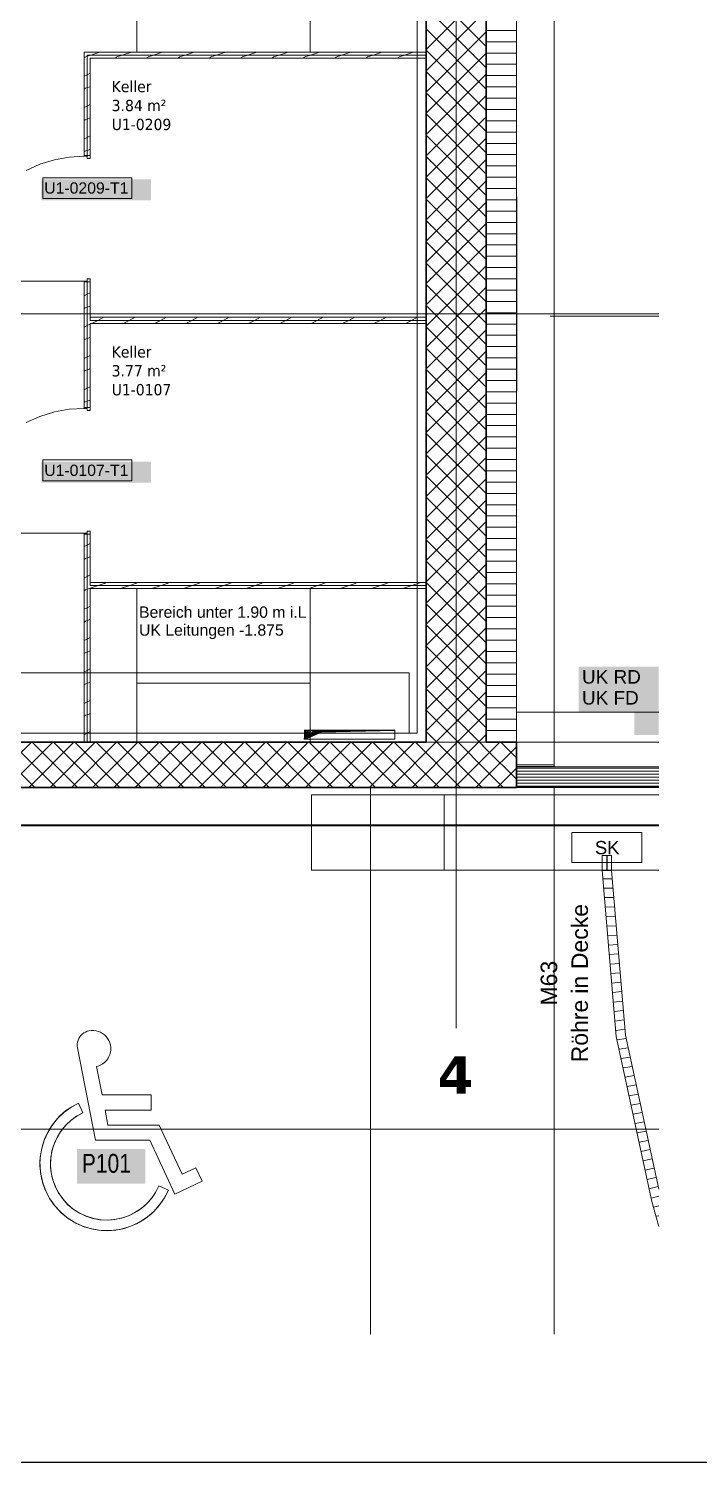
# Model space of a CAD drawing. Extents: x -882 to 613, y -179 to 707.
# Drawn here: x 308.1 to 397.2, y -174.5 to 16 of the extents above; entities that cross this region are included whole.
import ezdxf
from ezdxf.lldxf.tags import DXFTag

# ---------------------------------------------------------------- set-up
doc = ezdxf.new("R2010")
doc.units = 0
doc.linetypes.add('_Hiddenline_', pattern=[3, 2, -1])
doc.layers.get('0').update_dxf_attribs({"lineweight": 13})
for name, color, linetype, lineweight, true_color in [('A-____-MATC-OTLN', 7, 'Strichpunkt - Mittel', 40, 0x0080ff), ('A-DETL-____-OTLN', 5, 'Continuous', 9, 0x0000ff), ('EL01_WAN_Röhre Decke', 1, 'Continuous', 13, 0xff0000), ('EL01_WAN_Röhre Decke Typ', 1, 'Continuous', 13, 0xff0000), ('EL01_WAN_Schlaufkasten', 1, 'Continuous', 13, 0xff0000), ('EL01_WAN_Trassen', 40, 'Continuous', 13, 0xffbf00), ('S-GRID-____-IDEN', 7, 'Continuous', 9, 0x5555aa)]:
    doc.layers.add(name, color=color, linetype=linetype, lineweight=lineweight, true_color=true_color)
for name, color, linetype, lineweight in [('A-AREA-____-IDEN', 7, 'Continuous', 5), ('A-DETL-____-HDLN', 7, '_Verdeckte Linien_', 9), ('A-DETL-____-THIN', 7, 'Continuous', 9), ('A-DOOR-____-IDEN', 7, 'Continuous', 5), ('A-DOOR-FRAM-MCUT', 7, 'Continuous', 9), ('A-DOOR-OPNG-OTLN', 7, 'Continuous', 9), ('A-FLOR-____-OTLN', 7, 'Continuous', 9), ('A-FLOR-____-OVHD', 7, 'Strichpunkt - Fein', 9), ('A-WALL-____-MCUT', 7, 'Continuous', 35), ('A-WALL-____-PATT', 7, 'Continuous', 35), ('A-WALL-FNSH-MCUT', 7, 'Continuous', 35), ('C-PRKG-____-IDEN', 7, 'Continuous', 5), ('C-PRKG-____-OTLN', 7, 'Continuous', 9), ('E-LITE-EQPM-OTLN', 7, 'Continuous', 9), ('M-EQPM-____-OTLN', 7, 'Continuous', 9), ('S-COLS-____-OTLN', 7, 'Continuous', 9), ('S-GRID-____-OTLN', 7, 'Continuous', 5), ('Text', 7, 'Continuous', 5)]:
    doc.layers.add(name, color=color, linetype=linetype, lineweight=lineweight)
doc.styles.get("Standard").update_dxf_attribs({"font": 'arial.ttf'})
tags = doc.linetypes.add('_Rasterlinie_', pattern=[0.375, 0.2, -0.05, 0.075, -0.05]).pattern_tags.tags
tags[10:11] = [DXFTag(74, 4), DXFTag(75, 0), DXFTag(340, '0'), DXFTag(46, 1.0), DXFTag(50, 0.0), DXFTag(44, 0.0), DXFTag(45, 0.0)]
tags[8:9] = [DXFTag(74, 4), DXFTag(75, 0), DXFTag(340, '0'), DXFTag(46, 1.0), DXFTag(50, 0.0), DXFTag(44, 0.0), DXFTag(45, 0.0)]
tags[6:7] = [DXFTag(74, 4), DXFTag(75, 0), DXFTag(340, '0'), DXFTag(46, 1.0), DXFTag(50, 0.0), DXFTag(44, 0.0), DXFTag(45, 0.0)]
tags[4:5] = [DXFTag(74, 4), DXFTag(75, 0), DXFTag(340, '0'), DXFTag(46, 1.0), DXFTag(50, 0.0), DXFTag(44, 0.0), DXFTag(45, 0.0)]
tags = doc.linetypes.add('_Verdeckte Linien_', pattern=[0.15, 0.1, -0.05]).pattern_tags.tags
tags[6:7] = [DXFTag(74, 4), DXFTag(75, 0), DXFTag(340, '0'), DXFTag(46, 1.0), DXFTag(50, 0.0), DXFTag(44, 0.0), DXFTag(45, 0.0)]
tags[4:5] = [DXFTag(74, 4), DXFTag(75, 0), DXFTag(340, '0'), DXFTag(46, 1.0), DXFTag(50, 0.0), DXFTag(44, 0.0), DXFTag(45, 0.0)]
tags = doc.linetypes.add('Gestrichelt', pattern=[0.1, 0.05, -0.05]).pattern_tags.tags
tags[6:7] = [DXFTag(74, 4), DXFTag(75, 0), DXFTag(340, '0'), DXFTag(46, 1.0), DXFTag(50, 0.0), DXFTag(44, 0.0), DXFTag(45, 0.0)]
tags[4:5] = [DXFTag(74, 4), DXFTag(75, 0), DXFTag(340, '0'), DXFTag(46, 1.0), DXFTag(50, 0.0), DXFTag(44, 0.0), DXFTag(45, 0.0)]
tags = doc.linetypes.add('Strichpunkt - Fein', pattern=[0.2, 0.1, -0.05, 0, -0.05]).pattern_tags.tags
tags[10:11] = [DXFTag(74, 4), DXFTag(75, 0), DXFTag(340, '0'), DXFTag(46, 1.0), DXFTag(50, 0.0), DXFTag(44, 0.0), DXFTag(45, 0.0)]
tags[8:9] = [DXFTag(74, 4), DXFTag(75, 0), DXFTag(340, '0'), DXFTag(46, 1.0), DXFTag(50, 0.0), DXFTag(44, 0.0), DXFTag(45, 0.0)]
tags[6:7] = [DXFTag(74, 4), DXFTag(75, 0), DXFTag(340, '0'), DXFTag(46, 1.0), DXFTag(50, 0.0), DXFTag(44, 0.0), DXFTag(45, 0.0)]
tags[4:5] = [DXFTag(74, 4), DXFTag(75, 0), DXFTag(340, '0'), DXFTag(46, 1.0), DXFTag(50, 0.0), DXFTag(44, 0.0), DXFTag(45, 0.0)]
tags = doc.linetypes.add('Strichpunkt - Mittel', pattern=[0.35, 0.15, -0.1, 0, -0.1]).pattern_tags.tags
tags[10:11] = [DXFTag(74, 4), DXFTag(75, 0), DXFTag(340, '0'), DXFTag(46, 1.0), DXFTag(50, 0.0), DXFTag(44, 0.0), DXFTag(45, 0.0)]
tags[8:9] = [DXFTag(74, 4), DXFTag(75, 0), DXFTag(340, '0'), DXFTag(46, 1.0), DXFTag(50, 0.0), DXFTag(44, 0.0), DXFTag(45, 0.0)]
tags[6:7] = [DXFTag(74, 4), DXFTag(75, 0), DXFTag(340, '0'), DXFTag(46, 1.0), DXFTag(50, 0.0), DXFTag(44, 0.0), DXFTag(45, 0.0)]
tags[4:5] = [DXFTag(74, 4), DXFTag(75, 0), DXFTag(340, '0'), DXFTag(46, 1.0), DXFTag(50, 0.0), DXFTag(44, 0.0), DXFTag(45, 0.0)]
tags = doc.linetypes.add('STRICHPUNKT2', pattern=[12.7, 6.35, -3.175, 0, -3.175]).pattern_tags.tags
tags[10:11] = [DXFTag(74, 4), DXFTag(75, 0), DXFTag(340, '0'), DXFTag(46, 0.0), DXFTag(50, 0.0), DXFTag(44, 0.0), DXFTag(45, 0.0)]
tags[8:9] = [DXFTag(74, 4), DXFTag(75, 0), DXFTag(340, '0'), DXFTag(46, 0.0), DXFTag(50, 0.0), DXFTag(44, 0.0), DXFTag(45, 0.0)]
tags[6:7] = [DXFTag(74, 4), DXFTag(75, 0), DXFTag(340, '0'), DXFTag(46, 0.0), DXFTag(50, 0.0), DXFTag(44, 0.0), DXFTag(45, 0.0)]
tags[4:5] = [DXFTag(74, 4), DXFTag(75, 0), DXFTag(340, '0'), DXFTag(46, 0.0), DXFTag(50, 0.0), DXFTag(44, 0.0), DXFTag(45, 0.0)]

# ---------------------------------------------------------------- blocks, each defined once
blk = doc.blocks.new('Referenz-A0UJ2IESXE', base_point=(-902.38, -164.15))
at = {"layer": 'A-____-MATC-OTLN', "color": 0, "linetype": 'Strichpunkt - Mittel', "ltscale": 0.4}
blk.add_line((-854.49, -89.81), (391.8, -89.81), dxfattribs=at)
at = {"layer": 'A-DETL-____-HDLN', "color": 0, "linetype": '_Verdeckte Linien_', "ltscale": 0.13}
blk.add_line((377.39, -22.21), (391.8, -22.21), dxfattribs=at)
at = {"layer": 'A-DETL-____-OTLN', "color": 0, "linetype": 'Gestrichelt', "ltscale": 0.13}
for p, q in [((322.49, 65.18), (322.49, 12.86)), ((345.49, 12.86), (345.49, 65.18)), ((322.49, -58.41), (322.49, -78.81)), ((345.49, -78.81), (345.49, -58.41)), ((345.49, -70.95), (322.49, -70.95))]:
    blk.add_line(p, q, dxfattribs=at)
at = {"layer": 'A-DETL-____-THIN', "color": 0, "linetype": 'Continuous', "ltscale": 0.13}
blk.add_line((377.89, -84.81), (377.89, -157.46), dxfattribs=at)
at = {"layer": 'A-DOOR-____-IDEN', "color": 0, "linetype": 'Continuous', "ltscale": 0.13}
for p, q in [((309.97, -3.82), (321.81, -3.82)), ((309.97, -6.6), (309.97, -3.82)), ((321.81, -3.82), (321.81, -6.6)), ((321.81, -6.6), (309.97, -6.6)), ((309.97, -41.32), (321.81, -41.32)), ((309.97, -44.1), (309.97, -41.32)), ((321.81, -41.32), (321.81, -44.1)), ((321.81, -44.1), (309.97, -44.1))]:
    blk.add_line(p, q, dxfattribs=at)
at = {"layer": 'A-DOOR-____-IDEN', "color": 7, "linetype": 'Continuous', "ltscale": 0.13, "true_color": 0xffffff}
for points in [[(309.79, -6.82), (324.33, -6.82), (309.79, -4.06)], [(324.33, -6.82), (309.79, -4.06), (324.33, -4.06)], [(309.79, -44.32), (324.33, -44.32), (309.79, -41.56)], [(324.33, -44.32), (309.79, -41.56), (324.33, -41.56)]]:
    blk.add_solid(points, dxfattribs=at)
at = {"layer": 'A-DOOR-FRAM-MCUT', "color": 0, "linetype": 'Continuous', "ltscale": 0.13}
for p, q in [((315.49, -0.86), (316.29, -0.86)), ((315.49, -0.96), (315.49, -0.86)), ((315.89, -0.96), (315.49, -0.96)), ((315.89, -1.26), (315.89, -0.96)), ((316.29, -1.26), (315.89, -1.26)), ((316.29, -0.86), (316.29, -1.26)), ((315.49, -17.56), (315.89, -17.56)), ((315.49, -17.66), (315.49, -17.56)), ((316.29, -17.66), (315.49, -17.66)), ((315.89, -17.26), (316.29, -17.26)), ((315.89, -17.56), (315.89, -17.26)), ((316.29, -17.26), (316.29, -17.66)), ((315.49, -34.36), (316.29, -34.36)), ((315.49, -34.46), (315.49, -34.36)), ((315.89, -34.46), (315.49, -34.46)), ((315.89, -34.76), (315.89, -34.46)), ((316.29, -34.76), (315.89, -34.76)), ((316.29, -34.36), (316.29, -34.76)), ((315.49, -51.06), (315.89, -51.06)), ((315.49, -51.16), (315.49, -51.06)), ((316.29, -51.16), (315.49, -51.16)), ((315.89, -50.76), (316.29, -50.76)), ((315.89, -51.06), (315.89, -50.76)), ((316.29, -50.76), (316.29, -51.16))]:
    blk.add_line(p, q, dxfattribs=at)
at = {"layer": 'A-DOOR-OPNG-OTLN', "color": 0, "linetype": 'Continuous', "ltscale": 0.13}
for p, q in [((311.52, -1.44), (309.6, -2.04)), ((313.49, -1.08), (311.52, -1.44)), ((315.49, -0.96), (313.49, -1.08)), ((309.6, -2.04), (307.77, -2.86)), ((315.49, -17.56), (298.89, -17.56)), ((309.6, -35.54), (307.77, -36.36)), ((311.52, -34.94), (309.6, -35.54)), ((313.49, -34.58), (311.52, -34.94)), ((315.49, -34.46), (313.49, -34.58)), ((315.49, -51.06), (298.89, -51.06))]:
    blk.add_line(p, q, dxfattribs=at)
at = {"layer": 'A-FLOR-____-OTLN', "color": 0, "linetype": 'Continuous', "ltscale": 0.13}
for p, q in [((377.89, -82.09), (377.89, -81.8)), ((377.89, -82.09), (391.8, -82.09)), ((372.89, -84.81), (391.8, -84.81)), ((391.8, -84.79), (377.89, -84.79)), ((377.89, -84.81), (377.89, -84.79)), ((391.8, -84.81), (377.89, -84.81))]:
    blk.add_line(p, q, dxfattribs=at)
at = {"layer": 'A-FLOR-____-OVHD', "color": 0, "linetype": 'Strichpunkt - Fein', "ltscale": 0.13}
for p, q in [((359.69, 199.69), (359.69, -77.61)), ((391.8, -74.81), (372.89, -74.81)), ((359.69, -77.61), (211.79, -77.61)), ((391.8, -78.81), (220.29, -78.81))]:
    blk.add_line(p, q, dxfattribs=at)
at = {"layer": 'A-WALL-____-MCUT', "color": 0, "linetype": 'Continuous', "ltscale": 0.35}
for p, q in [((368.89, -78.81), (368.89, 199.95)), ((360.89, 65.58), (360.89, -78.81)), ((360.89, -78.81), (146.29, -78.81)), ((372.89, -78.81), (368.89, -78.81)), ((372.89, -84.81), (372.89, -78.81)), ((105.49, -84.81), (372.89, -84.81))]:
    blk.add_line(p, q, dxfattribs=at)
at = {"layer": 'A-WALL-____-MCUT', "color": 0, "linetype": 'Continuous', "lineweight": 9, "ltscale": 0.13}
for p, q in [((372.89, -78.81), (372.89, 119.15)), ((360.89, 12.46), (315.89, 12.46)), ((315.89, -0.86), (315.89, 12.46)), ((315.89, -34.36), (315.89, -17.66)), ((316.29, -22.37), (316.29, -22.77)), ((360.89, -22.77), (316.29, -22.77)), ((315.89, -78.81), (315.89, -51.16)), ((316.29, -57.61), (316.29, -58.01)), ((360.89, -58.01), (316.29, -58.01))]:
    blk.add_line(p, q, dxfattribs=at)
at = {"layer": 'A-WALL-____-PATT', "color": 0, "linetype": 'Continuous', "lineweight": 9, "ltscale": 0.13}
for p, q in [((368.89, 13.61), (360.89, 21.61)), ((360.89, 13.22), (368.89, 21.22)), ((368.89, 10.78), (360.89, 18.78)), ((360.89, 10.39), (368.89, 18.39)), ((368.89, 7.95), (360.89, 15.95)), ((360.89, 7.56), (368.89, 15.56)), ((368.89, 15.74), (372.89, 15.74)), ((368.89, 14.24), (372.89, 14.24)), ((315.62, 12.21), (315.49, 12.11)), ((315.89, 12.3), (315.65, 12.22)), ((316.37, 12.46), (315.89, 12.3)), ((317.57, 12.86), (316.37, 12.46)), ((319.78, 12.21), (319.59, 12.06)), ((320.54, 12.46), (319.81, 12.22)), ((321.74, 12.86), (320.54, 12.46)), ((323.95, 12.21), (323.76, 12.06)), ((324.7, 12.46), (323.98, 12.22)), ((325.9, 12.86), (324.7, 12.46)), ((328.12, 12.21), (327.92, 12.06)), ((328.87, 12.46), (328.14, 12.22)), ((330.07, 12.86), (328.87, 12.46)), ((332.28, 12.21), (332.09, 12.06)), ((333.03, 12.46), (332.31, 12.22)), ((334.23, 12.86), (333.03, 12.46)), ((336.45, 12.21), (336.25, 12.06)), ((337.2, 12.46), (336.47, 12.22)), ((338.4, 12.86), (337.2, 12.46)), ((340.61, 12.21), (340.42, 12.06)), ((341.36, 12.46), (340.64, 12.22)), ((342.56, 12.86), (341.36, 12.46)), ((344.78, 12.21), (344.58, 12.06)), ((345.52, 12.46), (344.8, 12.22)), ((346.72, 12.86), (345.52, 12.46)), ((348.94, 12.21), (348.75, 12.06)), ((349.69, 12.46), (348.97, 12.22)), ((350.89, 12.86), (349.69, 12.46)), ((353.11, 12.21), (352.91, 12.06)), ((353.85, 12.46), (353.13, 12.22)), ((355.05, 12.86), (353.85, 12.46)), ((357.27, 12.21), (357.08, 12.06)), ((358.02, 12.46), (357.3, 12.22)), ((359.22, 12.86), (358.02, 12.46)), ((368.89, 5.12), (360.89, 13.12)), ((360.89, 4.74), (368.89, 12.74)), ((368.89, 12.74), (372.89, 12.74)), ((315.89, 9.85), (315.49, 9.65)), ((316.29, 10.05), (315.89, 9.85)), ((368.89, 2.3), (360.89, 10.3)), ((360.89, 1.91), (368.89, 9.91)), ((368.89, 11.24), (372.89, 11.24)), ((368.89, 9.74), (372.89, 9.74)), ((315.62, 8.05), (315.49, 7.95)), ((315.89, 8.14), (315.65, 8.06)), ((316.29, 8.27), (315.89, 8.14)), ((368.89, 8.24), (372.89, 8.24)), ((316.29, 5.89), (315.89, 5.69)), ((368.89, -0.53), (360.89, 7.47)), ((360.89, -0.92), (368.89, 7.08)), ((368.89, 6.74), (372.89, 6.74)), ((315.89, 5.69), (315.49, 5.49)), ((315.62, 3.88), (315.49, 3.78)), ((315.89, 3.97), (315.65, 3.89)), ((316.29, 4.11), (315.89, 3.97)), ((368.89, -3.36), (360.89, 4.64)), ((360.89, -3.75), (368.89, 4.25)), ((368.89, 5.24), (372.89, 5.24)), ((368.89, 3.74), (372.89, 3.74)), ((368.89, 2.24), (372.89, 2.24)), ((315.89, 1.52), (315.49, 1.32)), ((316.29, 1.72), (315.89, 1.52)), ((368.89, -6.19), (360.89, 1.81)), ((360.89, -6.58), (368.89, 1.42)), ((368.89, 0.74), (372.89, 0.74)), ((315.62, -0.28), (315.49, -0.38)), ((315.89, -0.19), (315.65, -0.27)), ((316.29, -0.06), (315.89, -0.19)), ((368.89, -9.02), (360.89, -1.02)), ((360.89, -9.41), (368.89, -1.41)), ((368.89, -0.76), (372.89, -0.76)), ((368.89, -2.26), (372.89, -2.26)), ((368.89, -3.76), (372.89, -3.76)), ((368.89, -11.85), (360.89, -3.85)), ((360.89, -12.24), (368.89, -4.24)), ((368.89, -5.26), (372.89, -5.26)), ((368.89, -14.67), (360.89, -6.67)), ((360.89, -15.06), (368.89, -7.06)), ((368.89, -6.76), (372.89, -6.76)), ((368.89, -17.5), (360.89, -9.5)), ((368.89, -8.26), (372.89, -8.26)), ((360.89, -17.89), (368.89, -9.89)), ((368.89, -9.76), (372.89, -9.76)), ((368.89, -11.26), (372.89, -11.26)), ((368.89, -20.33), (360.89, -12.33)), ((360.89, -20.72), (368.89, -12.72)), ((368.89, -12.76), (372.89, -12.76)), ((368.89, -23.16), (360.89, -15.16)), ((368.89, -14.26), (372.89, -14.26)), ((360.89, -23.55), (368.89, -15.55)), ((368.89, -15.76), (372.89, -15.76)), ((368.89, -25.99), (360.89, -17.99)), ((360.89, -26.38), (368.89, -18.38)), ((368.89, -17.26), (372.89, -17.26)), ((368.89, -18.76), (372.89, -18.76)), ((315.89, -19.3), (315.49, -19.5)), ((316.29, -19.1), (315.89, -19.3)), ((316.29, -20.88), (315.89, -21.01)), ((368.89, -28.82), (360.89, -20.82)), ((368.89, -20.26), (372.89, -20.26)), ((315.62, -21.11), (315.49, -21.21)), ((315.89, -21.01), (315.65, -21.09)), ((317.29, -22.77), (316.49, -23.17)), ((318.09, -22.37), (317.29, -22.77)), ((321.45, -22.77), (320.65, -23.17)), ((322.25, -22.37), (321.45, -22.77)), ((325.62, -22.77), (324.82, -23.17)), ((326.42, -22.37), (325.62, -22.77)), ((329.78, -22.77), (328.98, -23.17)), ((330.58, -22.37), (329.78, -22.77)), ((333.95, -22.77), (333.15, -23.17)), ((334.75, -22.37), (333.95, -22.77)), ((338.11, -22.77), (337.31, -23.17)), ((338.91, -22.37), (338.11, -22.77)), ((342.28, -22.77), (341.48, -23.17)), ((343.08, -22.37), (342.28, -22.77)), ((346.44, -22.77), (345.64, -23.17)), ((347.24, -22.37), (346.44, -22.77)), ((350.61, -22.77), (349.81, -23.17)), ((351.41, -22.37), (350.61, -22.77)), ((354.77, -22.77), (353.97, -23.17)), ((355.57, -22.37), (354.77, -22.77)), ((358.94, -22.77), (358.14, -23.17)), ((359.74, -22.37), (358.94, -22.77)), ((360.89, -29.21), (368.89, -21.21)), ((368.89, -21.76), (372.89, -21.76)), ((315.89, -23.47), (315.49, -23.67)), ((316.29, -23.27), (315.89, -23.47)), ((368.89, -31.64), (360.89, -23.64)), ((360.89, -32.03), (368.89, -24.03)), ((368.89, -23.26), (372.89, -23.26)), ((315.62, -25.27), (315.49, -25.37)), ((315.89, -25.18), (315.65, -25.26)), ((316.29, -25.05), (315.89, -25.18)), ((368.89, -34.47), (360.89, -26.47)), ((368.89, -24.76), (372.89, -24.76)), ((368.89, -26.26), (372.89, -26.26)), ((315.89, -27.63), (315.49, -27.83)), ((316.29, -27.43), (315.89, -27.63)), ((360.89, -34.86), (368.89, -26.86)), ((368.89, -27.76), (372.89, -27.76)), ((315.62, -29.44), (315.49, -29.54)), ((315.89, -29.34), (315.65, -29.42)), ((316.29, -29.21), (315.89, -29.34)), ((368.89, -37.3), (360.89, -29.3)), ((360.89, -37.69), (368.89, -29.69)), ((368.89, -29.26), (372.89, -29.26)), ((315.89, -31.8), (315.49, -32)), ((316.29, -31.6), (315.89, -31.8)), ((368.89, -40.13), (360.89, -32.13)), ((368.89, -30.76), (372.89, -30.76)), ((368.89, -32.26), (372.89, -32.26)), ((315.62, -33.6), (315.49, -33.7)), ((315.89, -33.51), (315.65, -33.59)), ((316.29, -33.38), (315.89, -33.51)), ((360.89, -40.52), (368.89, -32.52)), ((368.89, -33.76), (372.89, -33.76)), ((368.89, -42.96), (360.89, -34.96)), ((360.89, -43.35), (368.89, -35.35)), ((368.89, -35.26), (372.89, -35.26)), ((368.89, -45.79), (360.89, -37.79)), ((368.89, -36.76), (372.89, -36.76)), ((360.89, -46.18), (368.89, -38.18)), ((368.89, -38.26), (372.89, -38.26)), ((368.89, -39.76), (372.89, -39.76)), ((368.89, -48.62), (360.89, -40.62)), ((360.89, -49), (368.89, -41)), ((368.89, -41.26), (372.89, -41.26)), ((368.89, -51.44), (360.89, -43.44)), ((368.89, -42.76), (372.89, -42.76)), ((360.89, -51.83), (368.89, -43.83)), ((368.89, -44.26), (372.89, -44.26)), ((368.89, -54.27), (360.89, -46.27)), ((360.89, -54.66), (368.89, -46.66)), ((368.89, -45.76), (372.89, -45.76)), ((368.89, -47.26), (372.89, -47.26)), ((368.89, -57.1), (360.89, -49.1)), ((360.89, -57.49), (368.89, -49.49)), ((368.89, -48.76), (372.89, -48.76)), ((368.89, -50.26), (372.89, -50.26)), ((315.89, -52.62), (315.49, -52.82)), ((316.29, -52.42), (315.89, -52.62)), ((368.89, -59.93), (360.89, -51.93)), ((360.89, -60.32), (368.89, -52.32)), ((368.89, -51.76), (372.89, -51.76)), ((368.89, -53.26), (372.89, -53.26)), ((315.63, -54.42), (315.49, -54.53)), ((315.89, -54.33), (315.65, -54.41)), ((316.29, -54.2), (315.89, -54.33)), ((368.89, -62.76), (360.89, -54.76)), ((360.89, -63.15), (368.89, -55.15)), ((368.89, -54.76), (372.89, -54.76)), ((315.89, -56.79), (315.49, -56.99)), ((316.29, -56.59), (315.89, -56.79)), ((368.89, -56.26), (372.89, -56.26)), ((315.63, -58.59), (315.49, -58.69)), ((315.89, -58.5), (315.65, -58.58)), ((316.29, -58.36), (315.89, -58.5)), ((317.35, -58.01), (316.29, -58.36)), ((318.15, -57.74), (317.35, -58.01)), ((318.41, -57.61), (318.17, -57.73)), ((321.52, -58.01), (320.32, -58.41)), ((322.31, -57.74), (321.52, -58.01)), ((322.58, -57.61), (322.33, -57.73)), ((325.68, -58.01), (324.48, -58.41)), ((326.48, -57.74), (325.68, -58.01)), ((326.74, -57.61), (326.5, -57.73)), ((329.85, -58.01), (328.65, -58.41)), ((330.64, -57.74), (329.85, -58.01)), ((330.91, -57.61), (330.66, -57.73)), ((334.01, -58.01), (332.81, -58.41)), ((334.81, -57.74), (334.01, -58.01)), ((335.07, -57.61), (334.83, -57.73)), ((338.18, -58.01), (336.98, -58.41)), ((338.97, -57.74), (338.18, -58.01)), ((339.24, -57.61), (338.99, -57.73)), ((342.34, -58.01), (341.14, -58.41)), ((343.14, -57.74), (342.34, -58.01)), ((343.4, -57.61), (343.16, -57.73)), ((346.51, -58.01), (345.31, -58.41)), ((347.3, -57.74), (346.51, -58.01)), ((347.57, -57.61), (347.32, -57.73)), ((350.67, -58.01), (349.47, -58.41)), ((351.47, -57.74), (350.67, -58.01)), ((351.73, -57.61), (351.49, -57.73)), ((354.84, -58.01), (353.64, -58.41)), ((355.63, -57.74), (354.84, -58.01)), ((355.9, -57.61), (355.65, -57.73)), ((359, -58.01), (357.8, -58.41)), ((359.8, -57.74), (359, -58.01)), ((360.06, -57.61), (359.82, -57.73)), ((368.89, -65.59), (360.89, -57.59)), ((360.89, -65.98), (368.89, -57.98)), ((368.89, -57.76), (372.89, -57.76)), ((316.29, -60.75), (315.89, -60.95)), ((368.89, -68.41), (360.89, -60.41)), ((360.89, -68.8), (368.89, -60.8)), ((368.89, -59.26), (372.89, -59.26)), ((368.89, -60.76), (372.89, -60.76)), ((315.89, -60.95), (315.49, -61.15)), ((315.63, -62.75), (315.49, -62.86)), ((315.89, -62.66), (315.65, -62.74)), ((316.29, -62.53), (315.89, -62.66)), ((368.89, -62.26), (372.89, -62.26)), ((368.89, -71.24), (360.89, -63.24)), ((360.89, -71.63), (368.89, -63.63)), ((368.89, -63.76), (372.89, -63.76)), ((315.89, -65.12), (315.49, -65.32)), ((316.29, -64.92), (315.89, -65.12)), ((368.89, -74.07), (360.89, -66.07)), ((360.89, -74.46), (368.89, -66.46)), ((368.89, -65.26), (372.89, -65.26)), ((315.63, -66.92), (315.49, -67.02)), ((315.89, -66.83), (315.65, -66.91)), ((316.29, -66.69), (315.89, -66.83)), ((368.89, -66.76), (372.89, -66.76)), ((368.89, -68.26), (372.89, -68.26)), ((315.89, -69.28), (315.49, -69.48)), ((316.29, -69.08), (315.89, -69.28)), ((368.89, -76.9), (360.89, -68.9)), ((360.89, -77.29), (368.89, -69.29)), ((368.89, -69.76), (372.89, -69.76)), ((315.63, -71.08), (315.49, -71.19)), ((315.89, -70.99), (315.65, -71.07)), ((316.29, -70.86), (315.89, -70.99)), ((367.97, -78.81), (360.89, -71.73)), ((362.2, -78.81), (368.89, -72.12)), ((368.89, -71.26), (372.89, -71.26)), ((315.89, -73.45), (315.49, -73.65)), ((316.29, -73.25), (315.89, -73.45)), ((368.89, -72.76), (372.89, -72.76)), ((368.89, -74.26), (372.89, -74.26)), ((315.63, -75.25), (315.49, -75.35)), ((315.89, -75.16), (315.65, -75.23)), ((316.29, -75.02), (315.89, -75.16)), ((365.14, -78.81), (360.89, -74.56)), ((365.03, -78.81), (368.89, -74.95)), ((368.89, -75.76), (372.89, -75.76)), ((315.89, -77.61), (315.49, -77.81)), ((316.29, -77.41), (315.89, -77.61)), ((362.31, -78.81), (360.89, -77.39)), ((367.85, -78.81), (368.89, -77.77)), ((368.89, -77.26), (372.89, -77.26)), ((302.46, -84.81), (308.46, -78.81)), ((308.91, -84.81), (302.91, -78.81)), ((305.29, -84.81), (311.29, -78.81)), ((311.74, -84.81), (305.74, -78.81)), ((308.11, -84.81), (314.11, -78.81)), ((314.57, -84.81), (308.57, -78.81)), ((310.94, -84.81), (316.94, -78.81)), ((317.4, -84.81), (311.4, -78.81)), ((313.77, -84.81), (319.77, -78.81)), ((320.23, -84.81), (314.23, -78.81)), ((316.6, -84.81), (322.6, -78.81)), ((323.06, -84.81), (317.06, -78.81)), ((319.43, -84.81), (325.43, -78.81)), ((325.88, -84.81), (319.88, -78.81)), ((322.26, -84.81), (328.26, -78.81)), ((328.71, -84.81), (322.71, -78.81)), ((325.08, -84.81), (331.08, -78.81)), ((331.54, -84.81), (325.54, -78.81)), ((327.91, -84.81), (333.91, -78.81)), ((334.37, -84.81), (328.37, -78.81)), ((330.74, -84.81), (336.74, -78.81)), ((337.2, -84.81), (331.2, -78.81)), ((333.57, -84.81), (339.57, -78.81)), ((340.03, -84.81), (334.03, -78.81)), ((336.4, -84.81), (342.4, -78.81)), ((342.85, -84.81), (336.85, -78.81)), ((339.23, -84.81), (345.23, -78.81)), ((345.68, -84.81), (339.68, -78.81)), ((342.06, -84.81), (348.06, -78.81)), ((348.51, -84.81), (342.51, -78.81)), ((344.88, -84.81), (350.88, -78.81)), ((351.34, -84.81), (345.34, -78.81)), ((347.71, -84.81), (353.71, -78.81)), ((354.17, -84.81), (348.17, -78.81)), ((350.54, -84.81), (356.54, -78.81)), ((357, -84.81), (351, -78.81)), ((353.37, -84.81), (359.37, -78.81)), ((359.83, -84.81), (353.83, -78.81)), ((356.2, -84.81), (362.2, -78.81)), ((362.65, -84.81), (356.65, -78.81)), ((359.03, -84.81), (365.03, -78.81)), ((365.48, -84.81), (359.48, -78.81)), ((361.85, -84.81), (367.85, -78.81)), ((368.31, -84.81), (362.31, -78.81)), ((368.89, -82.56), (365.14, -78.81)), ((368.89, -79.73), (367.97, -78.81)), ((368.89, -78.76), (372.89, -78.76)), ((368.89, -80.6), (370.68, -78.81)), ((368.89, -83.43), (372.89, -79.43)), ((372.89, -83.73), (368.89, -79.73)), ((372.89, -80.9), (370.8, -78.81)), ((364.68, -84.81), (368.89, -80.6)), ((367.51, -84.81), (368.89, -83.43)), ((371.14, -84.81), (368.89, -82.56)), ((370.34, -84.81), (372.89, -82.26))]:
    blk.add_line(p, q, dxfattribs=at)
at = {"layer": 'A-WALL-FNSH-MCUT', "color": 0, "linetype": 'Continuous', "lineweight": 9, "ltscale": 0.13}
for p, q in [((360.89, 12.86), (315.49, 12.86)), ((315.49, 12.86), (315.49, -0.86)), ((316.29, 12.06), (360.89, 12.06)), ((316.29, -0.86), (316.29, 12.06)), ((315.49, -0.86), (316.29, -0.86)), ((315.49, -17.66), (315.49, -34.36)), ((316.29, -17.66), (315.49, -17.66)), ((316.29, -22.37), (316.29, -17.66)), ((360.89, -22.37), (316.29, -22.37)), ((316.29, -23.17), (360.89, -23.17)), ((316.29, -34.36), (316.29, -23.17)), ((315.49, -34.36), (316.29, -34.36)), ((315.49, -51.16), (315.49, -78.81)), ((316.29, -51.16), (315.49, -51.16)), ((316.29, -57.61), (316.29, -51.16)), ((360.89, -57.61), (316.29, -57.61)), ((316.29, -78.81), (316.29, -58.41)), ((316.29, -58.41), (360.89, -58.41))]:
    blk.add_line(p, q, dxfattribs=at)
at = {"layer": 'C-PRKG-____-IDEN', "color": 7, "linetype": 'Continuous', "ltscale": 0.13, "true_color": 0xffffff}
for points in [[(314.53, -137.47), (323.6, -137.47), (314.53, -132.87)], [(323.6, -137.47), (314.53, -132.87), (323.6, -132.87)]]:
    blk.add_solid(points, dxfattribs=at)
at = {"layer": 'C-PRKG-____-OTLN', "color": 0, "linetype": 'Continuous', "ltscale": 0.13}
for p, q in [((353.49, -84.82), (283.49, -84.82)), ((353.49, -84.82), (283.49, -84.82)), ((283.49, -84.82), (353.49, -84.82)), ((353.49, -157.46), (353.49, -84.82)), ((353.49, -84.82), (353.49, -157.46)), ((353.49, -84.82), (353.49, -84.82)), ((314.88, -117.96), (314.76, -118.18)), ((314.88, -117.96), (314.76, -118.18)), ((315.04, -117.76), (314.88, -117.96)), ((315.04, -117.76), (314.88, -117.96)), ((315.22, -117.59), (315.04, -117.76)), ((315.22, -117.59), (315.04, -117.76)), ((315.42, -117.43), (315.22, -117.59)), ((315.42, -117.43), (315.22, -117.59)), ((315.64, -117.31), (315.42, -117.43)), ((315.64, -117.31), (315.42, -117.43)), ((315.87, -117.21), (315.64, -117.31)), ((315.87, -117.21), (315.64, -117.31)), ((316.11, -117.15), (315.87, -117.21)), ((316.11, -117.15), (315.87, -117.21)), ((316.42, -117.11), (316.11, -117.15)), ((316.42, -117.11), (316.11, -117.15)), ((316.74, -117.11), (316.42, -117.11)), ((316.74, -117.11), (316.42, -117.11)), ((317.05, -117.15), (316.74, -117.11)), ((317.05, -117.15), (316.74, -117.11)), ((317.36, -117.23), (317.05, -117.15)), ((317.36, -117.23), (317.05, -117.15)), ((317.65, -117.35), (317.36, -117.23)), ((317.65, -117.35), (317.36, -117.23)), ((317.92, -117.51), (317.65, -117.35)), ((317.92, -117.51), (317.65, -117.35)), ((318.17, -117.7), (317.92, -117.51)), ((318.17, -117.7), (317.92, -117.51)), ((318.39, -117.92), (318.17, -117.7)), ((318.39, -117.92), (318.17, -117.7)), ((318.59, -118.17), (318.39, -117.92)), ((318.59, -118.17), (318.39, -117.92)), ((314.55, -119.04), (314.55, -119.04)), ((314.59, -118.65), (314.56, -118.9)), ((314.59, -118.66), (314.56, -118.9)), ((314.56, -118.9), (314.56, -119.16)), ((314.56, -118.9), (314.56, -119.16)), ((314.56, -119.16), (314.59, -119.41)), ((314.56, -119.16), (314.59, -119.41)), ((314.66, -118.41), (314.59, -118.66)), ((314.66, -118.41), (314.59, -118.65)), ((314.59, -119.41), (316.98, -131.67)), ((316.98, -131.67), (314.59, -119.41)), ((314.76, -118.18), (314.66, -118.41)), ((314.76, -118.18), (314.66, -118.41)), ((318.75, -118.44), (318.59, -118.17)), ((318.75, -118.44), (318.59, -118.17)), ((318.87, -118.73), (318.75, -118.44)), ((318.87, -118.73), (318.75, -118.44)), ((318.96, -119.04), (318.87, -118.73)), ((318.96, -119.03), (318.87, -118.73)), ((318.89, -120.28), (318.97, -119.97)), ((318.89, -120.28), (318.97, -119.97)), ((319, -119.35), (318.96, -119.03)), ((319, -119.35), (318.96, -119.04)), ((318.97, -119.97), (319, -119.66)), ((318.97, -119.97), (319, -119.66)), ((319, -119.66), (319, -119.35)), ((319, -119.66), (319, -119.35)), ((319.01, -119.54), (319.01, -119.54)), ((317.11, -121.91), (317.42, -121.82)), ((317.11, -121.91), (317.42, -121.82)), ((317.42, -121.82), (317.7, -121.69)), ((317.42, -121.82), (317.7, -121.69)), ((317.7, -121.69), (317.97, -121.53)), ((317.7, -121.69), (317.97, -121.53)), ((317.97, -121.53), (318.22, -121.33)), ((317.97, -121.53), (318.22, -121.33)), ((318.22, -121.33), (318.44, -121.1)), ((318.22, -121.33), (318.44, -121.1)), ((318.44, -121.1), (318.62, -120.85)), ((318.44, -121.1), (318.62, -120.85)), ((318.62, -120.85), (318.77, -120.57)), ((318.62, -120.85), (318.77, -120.57)), ((318.77, -120.57), (318.89, -120.28)), ((318.77, -120.57), (318.89, -120.28)), ((317.85, -125.67), (317.11, -121.91)), ((317.11, -121.91), (317.85, -125.67)), ((317.11, -121.91), (317.11, -121.91)), ((324.37, -125.67), (317.85, -125.67)), ((317.85, -125.67), (324.37, -125.67)), ((317.85, -125.67), (317.85, -125.67)), ((324.37, -127.67), (324.37, -125.67)), ((324.37, -125.67), (324.37, -127.67)), ((324.37, -125.67), (324.37, -125.67)), ((313.71, -127.32), (312.78, -127.99)), ((313.83, -127.24), (313.01, -127.8)), ((314.71, -126.76), (313.71, -127.32)), ((314.71, -126.76), (313.83, -127.24)), ((315.3, -128.03), (314.71, -126.76)), ((314.71, -126.76), (315.3, -128.03)), ((314.71, -126.76), (314.71, -126.76)), ((311.95, -128.78), (311.23, -129.67)), ((311.75, -129.01), (311.29, -129.59)), ((312.26, -128.46), (311.75, -129.01)), ((312.78, -127.99), (311.95, -128.78)), ((313.01, -127.8), (312.26, -128.46)), ((313.68, -129.07), (312.98, -129.73)), ((313.75, -129.01), (313.08, -129.63)), ((314.46, -128.5), (313.68, -129.07)), ((314.5, -128.47), (313.75, -129.01)), ((315.3, -128.03), (314.46, -128.5)), ((315.3, -128.03), (314.5, -128.47)), ((315.3, -128.03), (315.3, -128.03)), ((318.62, -129.67), (318.24, -127.67)), ((318.24, -127.67), (324.37, -127.67)), ((324.37, -127.67), (318.24, -127.67)), ((318.24, -127.67), (318.62, -129.67)), ((318.24, -127.67), (318.24, -127.67)), ((324.37, -127.67), (324.37, -127.67)), ((310.63, -130.65), (310.16, -131.7)), ((310.52, -130.87), (310.21, -131.56)), ((310.88, -130.22), (310.52, -130.87)), ((311.23, -129.67), (310.63, -130.65)), ((311.29, -129.59), (310.88, -130.22)), ((311.87, -131.31), (311.47, -132.19)), ((311.87, -131.3), (311.57, -131.93)), ((312.37, -130.48), (311.87, -131.31)), ((312.22, -130.71), (311.87, -131.3)), ((312.62, -130.15), (312.22, -130.71)), ((312.98, -129.73), (312.37, -130.48)), ((313.08, -129.63), (312.62, -130.15)), ((325.45, -129.67), (318.62, -129.67)), ((318.62, -129.67), (325.45, -129.67)), ((318.62, -129.67), (318.62, -129.67)), ((328.48, -136.17), (325.45, -129.67)), ((325.45, -129.67), (328.48, -136.17)), ((325.45, -129.67), (325.45, -129.67)), ((309.83, -132.79), (309.64, -133.92)), ((309.79, -132.99), (309.66, -133.72)), ((309.97, -132.26), (309.79, -132.99)), ((310.16, -131.7), (309.83, -132.79)), ((310.21, -131.56), (309.97, -132.26)), ((311.19, -133.11), (311.03, -134.06)), ((311.16, -133.24), (311.05, -133.92)), ((311.34, -132.58), (311.16, -133.24)), ((311.47, -132.19), (311.19, -133.11)), ((311.57, -131.93), (311.34, -132.58)), ((316.98, -131.67), (324.18, -131.67)), ((324.18, -131.67), (316.98, -131.67)), ((316.98, -131.67), (316.98, -131.67)), ((324.18, -131.67), (327.51, -138.83)), ((327.51, -138.83), (324.18, -131.67)), ((324.18, -131.67), (324.18, -131.67)), ((309.66, -133.72), (309.6, -134.47)), ((309.64, -133.92), (309.6, -135.07)), ((309.6, -134.47), (309.61, -135.22)), ((309.6, -134.81), (309.6, -134.81)), ((309.6, -135.07), (309.71, -136.21)), ((311.05, -133.92), (311, -134.61)), ((311.03, -134.06), (311, -135.03)), ((311, -134.61), (311.01, -135.3)), ((311, -135.03), (311.09, -135.99)), ((309.61, -135.22), (309.67, -135.96)), ((309.67, -135.96), (309.8, -136.7)), ((309.71, -136.21), (309.96, -137.33)), ((309.8, -136.7), (309.99, -137.42)), ((311.01, -135.3), (311.09, -135.99)), ((311.09, -135.99), (311.3, -136.93)), ((311.09, -135.99), (311.23, -136.66)), ((311.23, -136.66), (311.43, -137.32)), ((311.3, -136.93), (311.64, -137.84)), ((330.29, -135.33), (328.48, -136.17)), ((328.48, -136.17), (330.29, -135.33)), ((328.48, -136.17), (328.48, -136.17)), ((331.14, -137.14), (330.29, -135.33)), ((330.29, -135.33), (331.14, -137.14)), ((330.29, -135.33), (330.29, -135.33)), ((309.96, -137.33), (310.36, -138.4)), ((309.99, -137.42), (310.24, -138.12)), ((310.24, -138.13), (310.55, -138.81)), ((310.36, -138.4), (310.88, -139.42)), ((310.55, -138.81), (310.91, -139.46)), ((311.43, -137.32), (311.69, -137.96)), ((311.64, -137.84), (312.08, -138.69)), ((311.69, -137.96), (312.01, -138.57)), ((312.01, -138.57), (312.58, -139.41)), ((312.08, -138.69), (312.63, -139.48)), ((324.1, -139.77), (324.72, -138.97)), ((324.4, -139.41), (324.94, -138.61)), ((324.72, -138.97), (325.07, -138.37)), ((324.94, -138.61), (325.38, -137.75)), ((325.07, -138.37), (325.37, -137.75)), ((326.66, -138.3), (325.38, -137.75)), ((325.38, -137.75), (326.66, -138.3)), ((325.38, -137.75), (325.38, -137.75)), ((325.96, -139.62), (326.34, -138.98)), ((326.14, -139.33), (326.66, -138.3)), ((326.34, -138.98), (326.66, -138.3)), ((326.66, -138.3), (326.66, -138.3)), ((327.51, -138.83), (331.14, -137.14)), ((331.14, -137.14), (327.51, -138.83)), ((327.51, -138.83), (327.51, -138.83)), ((331.14, -137.14), (331.14, -137.14)), ((310.88, -139.42), (311.54, -140.36)), ((310.91, -139.46), (311.6, -140.43)), ((311.54, -140.36), (312.31, -141.2)), ((311.6, -140.43), (312.42, -141.31)), ((312.58, -139.41), (313.25, -140.16)), ((312.63, -139.48), (313.28, -140.2)), ((313.25, -140.16), (314.02, -140.82)), ((313.28, -140.2), (314.02, -140.82)), ((314.02, -140.82), (314.83, -141.35)), ((314.02, -140.82), (314.87, -141.37)), ((322.22, -141.3), (323.03, -140.77)), ((322.57, -141.09), (323.38, -140.48)), ((323.03, -140.77), (323.75, -140.13)), ((323.38, -140.48), (324.1, -139.77)), ((323.75, -140.13), (324.4, -139.41)), ((324.41, -141.44), (325.25, -140.58)), ((324.74, -141.13), (325.5, -140.27)), ((325.25, -140.58), (325.96, -139.62)), ((325.5, -140.27), (326.14, -139.33)), ((312.31, -141.2), (313.19, -141.94)), ((312.42, -141.31), (313.35, -142.06)), ((313.19, -141.94), (314.15, -142.57)), ((313.35, -142.06), (314.37, -142.69)), ((314.15, -142.57), (315.18, -143.06)), ((314.37, -142.69), (315.46, -143.17)), ((314.83, -141.35), (315.7, -141.76)), ((314.87, -141.37), (315.79, -141.79)), ((315.7, -141.76), (316.62, -142.06)), ((315.79, -141.79), (316.75, -142.09)), ((316.62, -142.06), (317.57, -142.24)), ((316.75, -142.09), (317.75, -142.26)), ((317.57, -142.24), (318.53, -142.3)), ((317.75, -142.26), (318.76, -142.29)), ((318.53, -142.3), (319.5, -142.23)), ((318.76, -142.29), (319.77, -142.19)), ((319.5, -142.23), (320.44, -142.04)), ((319.77, -142.19), (320.75, -141.95)), ((320.44, -142.04), (321.36, -141.73)), ((320.75, -141.95), (321.69, -141.58)), ((321.33, -143.23), (322.44, -142.77)), ((321.36, -141.73), (322.22, -141.3)), ((321.69, -141.58), (322.57, -141.09)), ((321.89, -143.02), (322.92, -142.51)), ((322.44, -142.77), (323.47, -142.17)), ((322.92, -142.51), (323.87, -141.88)), ((323.47, -142.17), (324.41, -141.44)), ((323.87, -141.88), (324.74, -141.13)), ((315.18, -143.06), (316.27, -143.42)), ((315.46, -143.17), (316.61, -143.5)), ((316.27, -143.42), (317.4, -143.63)), ((316.61, -143.5), (317.79, -143.67)), ((317.4, -143.63), (318.54, -143.7)), ((317.79, -143.67), (318.99, -143.68)), ((318.54, -143.7), (319.68, -143.62)), ((318.99, -143.68), (320.18, -143.54)), ((319.68, -143.62), (320.81, -143.39)), ((320.18, -143.54), (321.33, -143.23)), ((320.81, -143.39), (321.89, -143.02))]:
    blk.add_line(p, q, dxfattribs=at)
at = {"layer": 'E-LITE-EQPM-OTLN', "color": 0, "linetype": 'Continuous', "ltscale": 0.13}
for p, q in [((372.93, -6.36), (372.89, -6.36)), ((372.89, -6.36), (372.93, -6.36)), ((372.89, -6.75), (372.93, -6.75)), ((372.93, -6.75), (372.89, -6.75)), ((372.93, -32.15), (372.93, -6.36)), ((372.93, -6.36), (372.93, -6.75)), ((372.93, -31.75), (372.93, -6.75)), ((372.93, -6.75), (372.93, -31.75)), ((372.93, -31.75), (372.93, -6.75)), ((372.89, -31.75), (372.93, -31.75)), ((372.89, -31.75), (372.93, -31.75)), ((372.93, -32.15), (372.89, -32.15)), ((372.93, -32.15), (372.89, -32.15)), ((372.93, -31.75), (372.93, -32.15))]:
    blk.add_line(p, q, dxfattribs=at)
at = {"layer": 'M-EQPM-____-OTLN', "color": 0, "linetype": 'Continuous', "ltscale": 0.13}
for p, q in [((372.89, -82.04), (377.89, -82.04)), ((377.89, -82.08), (372.89, -82.08)), ((372.89, -82.08), (377.89, -82.08)), ((377.89, -82.09), (372.89, -82.09)), ((372.89, -82.24), (391.8, -82.24)), ((372.89, -82.64), (391.8, -82.64)), ((372.89, -83.04), (391.8, -83.04)), ((372.89, -83.44), (391.8, -83.44)), ((372.89, -83.84), (391.8, -83.84)), ((372.89, -84.24), (391.8, -84.24)), ((372.89, -84.64), (391.8, -84.64)), ((372.89, -84.78), (391.8, -84.78))]:
    blk.add_line(p, q, dxfattribs=at)
at = {"layer": 'S-COLS-____-OTLN', "color": 0, "linetype": 'Continuous', "ltscale": 0.13}
for p, q in [((377.89, -22.52), (377.89, 101.14)), ((377.89, -81.8), (377.89, -22.52)), ((372.89, -81.8), (377.89, -81.8))]:
    blk.add_line(p, q, dxfattribs=at)
at = {"layer": 'S-GRID-____-OTLN', "color": 0, "linetype": '_Rasterlinie_', "ltscale": 0.13}
for p, q in [((364.89, -116.81), (364.89, 660.29)), ((73.49, -21.91), (391.8, -21.91)), ((73.49, -84.81), (391.8, -84.81)), ((-854.49, -130.21), (391.8, -130.21))]:
    blk.add_line(p, q, dxfattribs=at)
at = {"layer": 'Text', "color": 7, "linetype": 'Continuous', "ltscale": 0.13, "true_color": 0xffffff}
for points in [[(381.15, -72.08), (391.35, -72.08), (381.15, -68.78)], [(391.35, -72.08), (381.15, -68.78), (391.35, -68.78)], [(388.83, -75.08), (391.8, -75.08), (388.83, -68.78)], [(391.8, -75.08), (388.83, -68.78), (391.8, -68.78)], [(391.07, -72.09), (391.8, -72.09), (391.07, -68.78)], [(391.8, -72.09), (391.07, -68.78), (391.8, -68.78)], [(381.15, -74.86), (391.03, -74.86), (381.15, -71.56)], [(391.03, -74.86), (381.15, -71.56), (391.03, -71.56)], [(388.56, -77.86), (391.8, -77.86), (388.56, -71.56)], [(391.8, -77.86), (388.56, -71.56), (391.8, -71.56)], [(391.07, -74.87), (391.8, -74.87), (391.07, -71.56)], [(391.8, -74.87), (391.07, -71.56), (391.8, -71.56)]]:
    blk.add_solid(points, dxfattribs=at)
at = {"layer": 'A-AREA-____-IDEN', "color": 0, "linetype": 'Continuous', "ltscale": 0.13, "char_height": 1.5, "attachment_point": 1}
for s, insert in [('{\\W0.9;\\fVerdana;Keller}', (319.13, 9.04)), ('{\\W0.9;\\fVerdana;3.84 m²}', (319.13, 6.52)), ('{\\W0.9;\\fVerdana;U1-0209}', (319.13, 4.01)), ('{\\W0.9;\\fVerdana;Keller}', (319.13, -26.21)), ('{\\W0.9;\\fVerdana;3.77 m²}', (319.13, -28.72)), ('{\\W0.9;\\fVerdana;U1-0107}', (319.13, -31.23))]:
    blk.add_mtext(s, dxfattribs=dict(at, insert=insert))
at = {"layer": 'A-DOOR-____-IDEN', "color": 0, "linetype": 'Continuous', "ltscale": 0.13, "char_height": 1.5, "attachment_point": 1}
for s, insert in [('{\\fArial;U1-0209-T1}', (310.17, -4.44)), ('{\\fArial;U1-0107-T1}', (310.17, -41.94))]:
    blk.add_mtext(s, dxfattribs=dict(at, insert=insert))
at = {"layer": 'C-PRKG-____-IDEN', "color": 0, "linetype": 'Continuous', "ltscale": 0.13, "insert": (315.16, -133.5), "char_height": 2.5, "attachment_point": 1}
blk.add_mtext('{\\W0.8;\\fArial;P101}', dxfattribs=at)
at = {"layer": 'S-GRID-____-IDEN', "color": 0, "linetype": 'Continuous', "lineweight": 5, "ltscale": 0.13, "insert": (362.41, -120.52), "char_height": 5, "attachment_point": 1}
blk.add_mtext('{\\fVerdana|b1|i0;4}', dxfattribs=at)
at = {"layer": 'Text', "color": 0, "linetype": 'Continuous', "ltscale": 0.13, "attachment_point": 1}
for s, insert, char_height in [('{\\fArial;Bereich unter 1.90 m i.L}', (322.76, -60.78), 1.5), ('{\\fArial;UK Leitungen -1.875}', (322.76, -63.16), 1.5), ('{\\fArial;UK RD}', (381.6, -69.23), 1.8), ('{\\fArial;UK FD}', (381.6, -72.01), 1.8)]:
    blk.add_mtext(s, dxfattribs=dict(at, insert=insert, char_height=char_height))
blk = doc.blocks.new('Kabelkanal-A0UJ2IEWXE', base_point=(345.69, -95.81))
at = {"color": 0, "linetype": 'ByBlock', "lineweight": -2, "ltscale": 0.13}
for p, q in [((345.69, -95.81), (345.69, -85.81)), ((345.69, -85.81), (363.29, -85.81)), ((363.29, -85.81), (363.29, -95.81)), ((363.29, -95.81), (345.69, -95.81))]:
    blk.add_line(p, q, dxfattribs=at)
blk = doc.blocks.new('Kabelkanal-A0UJ2IF2XE', base_point=(363.29, -95.81))
at = {"color": 0, "linetype": 'ByBlock', "lineweight": -2, "ltscale": 0.13}
for p, q in [((363.29, -95.81), (363.29, -85.81)), ((363.29, -85.81), (391.8, -85.81)), ((391.8, -95.81), (363.29, -95.81))]:
    blk.add_line(p, q, dxfattribs=at)
blk = doc.blocks.new('Kabelkanal-A0UJ2IFOXE', base_point=(344.74, -78.42))
at = {"color": 0, "linetype": 'ByBlock', "lineweight": -2, "ltscale": 0.13}
for p, q in [((344.74, -78.42), (344.74, -77.22)), ((344.74, -77.22), (356.74, -77.22)), ((356.74, -78.42), (356.74, -77.22)), ((344.74, -78.42), (356.74, -78.42))]:
    blk.add_line(p, q, dxfattribs=at)
at = {"color": 0, "lineweight": 35}
for p, q in [((344.74, -78.42), (344.91, -77.24)), ((344.74, -78.42), (345.25, -77.27)), ((344.74, -78.42), (345.59, -77.31)), ((344.74, -78.42), (345.93, -77.34)), ((344.74, -78.42), (346.27, -77.38)), ((344.74, -78.42), (346.62, -77.41)), ((344.74, -78.42), (346.96, -77.45)), ((344.91, -77.24), (356.74, -77.22)), ((345.25, -77.27), (356.74, -77.22)), ((345.59, -77.31), (356.74, -77.22)), ((345.93, -77.34), (356.74, -77.22)), ((346.27, -77.38), (356.74, -77.22)), ((346.62, -77.41), (356.74, -77.22)), ((346.96, -77.45), (356.74, -77.22))]:
    blk.add_line(p, q, dxfattribs=at)
at = {"color": 0, "linetype": '_Hiddenline_', "lineweight": 18}
for p, q in [((346.84, -77.43), (344.74, -78.42)), ((356.74, -77.22), (346.84, -77.43))]:
    blk.add_line(p, q, dxfattribs=at)
blk = doc.blocks.new('Kabelkanal-A0UJ2IGUXE', base_point=(298.65, -77.61))
at = {"color": 0, "linetype": 'ByBlock', "lineweight": -2, "ltscale": 0.13}
for p, q in [((298.65, -77.61), (298.65, -69.61)), ((298.65, -69.61), (358.65, -69.61)), ((358.65, -69.61), (358.65, -77.61)), ((358.65, -77.61), (298.65, -77.61))]:
    blk.add_line(p, q, dxfattribs=at)
blk = doc.blocks.new('Wickelfalzrohr-A0UJ2II2XE', base_point=(384.26, -95.86))
at = {"color": 0, "linetype": 'ByBlock', "lineweight": -2, "ltscale": 0.13}
for p, q in [((384.26, -93.86), (384.26, -95.86)), ((384.26, -93.86), (384.63, -93.86)), ((384.63, -93.86), (385.15, -93.86)), ((385.15, -93.86), (385.52, -93.86)), ((385.52, -95.86), (385.52, -93.86)), ((384.26, -95.86), (384.63, -95.86)), ((384.63, -95.86), (385.15, -95.86)), ((385.15, -95.86), (385.52, -95.86))]:
    blk.add_line(p, q, dxfattribs=at)
at = {"color": 0, "linetype": 'STRICHPUNKT2', "lineweight": 25, "ltscale": 0.25}
blk.add_line((384.89, -93.86), (384.89, -95.86), dxfattribs=at)
blk = doc.blocks.new('Flexrohr-A0UJ2IJ6XE', base_point=(384.26, -143.15))
at = {"color": 0, "linetype": 'ByBlock', "lineweight": -2, "ltscale": 0.13}
for p, q in [((384.28, -95.86), (384.26, -95.86)), ((386.15, -117.92), (384.26, -95.86)), ((384.35, -95.86), (384.28, -95.86)), ((384.45, -95.86), (384.35, -95.86)), ((385.58, -96.94), (384.39, -96.94)), ((384.58, -95.86), (384.45, -95.86)), ((384.73, -95.86), (384.58, -95.86)), ((384.89, -95.86), (384.73, -95.86)), ((384.89, -95.86), (385.05, -95.86)), ((385.05, -95.86), (385.21, -95.86)), ((385.21, -95.86), (385.34, -95.86)), ((385.34, -95.86), (385.44, -95.86)), ((385.44, -95.86), (385.5, -95.86)), ((385.5, -95.86), (385.52, -95.86)), ((387.4, -117.74), (385.52, -95.86)), ((385.68, -98.19), (384.5, -98.2)), ((385.79, -99.44), (384.61, -99.46)), ((385.9, -100.69), (384.72, -100.73)), ((386.01, -101.94), (384.82, -101.99)), ((386.11, -103.19), (384.93, -103.25)), ((386.22, -104.44), (385.04, -104.51)), ((386.33, -105.69), (385.15, -105.77)), ((386.44, -106.94), (385.25, -107.03)), ((386.54, -108.19), (385.36, -108.29)), ((386.65, -109.44), (385.47, -109.55)), ((386.76, -110.69), (385.58, -110.81)), ((386.86, -111.94), (385.69, -112.07)), ((386.97, -113.19), (385.79, -113.33)), ((387.08, -114.44), (385.9, -114.59)), ((387.18, -115.69), (386.01, -115.85)), ((387.29, -116.94), (386.12, -117.11)), ((390.86, -139.81), (386.15, -117.92)), ((391.8, -138.17), (387.4, -117.74)), ((387.46, -118.18), (386.28, -118.36)), ((387.72, -119.41), (386.55, -119.6)), ((387.98, -120.64), (386.82, -120.83)), ((388.25, -121.87), (387.08, -122.07)), ((388.51, -123.1), (387.35, -123.3)), ((388.78, -124.33), (387.61, -124.54)), ((389.04, -125.56), (387.88, -125.77)), ((389.31, -126.79), (388.14, -127.01)), ((389.57, -128.01), (388.41, -128.24)), ((389.84, -129.24), (388.67, -129.48)), ((390.1, -130.47), (388.94, -130.71)), ((390.36, -131.7), (389.21, -131.95)), ((390.63, -132.93), (389.47, -133.18)), ((390.89, -134.16), (389.74, -134.42)), ((391.16, -135.39), (390, -135.65)), ((391.42, -136.62), (390.27, -136.89)), ((391.69, -137.84), (390.53, -138.12)), ((391.8, -139.11), (390.8, -139.36)), ((391.8, -143.15), (390.86, -139.81)), ((391.8, -140.41), (391.11, -140.58)), ((391.8, -141.71), (391.45, -141.79)), ((391.8, -143.01), (391.79, -143.01))]:
    blk.add_line(p, q, dxfattribs=at)
blk = doc.blocks.new('Schlaufkasten Decke (multi)-A0UJ2ILUXE', base_point=(380.25, -94.81))
at = {"color": 0, "linetype": 'ByBlock', "lineweight": -2, "ltscale": 0.13}
for p, q in [((380.25, -94.81), (380.25, -90.81)), ((380.25, -90.81), (389.53, -90.81)), ((389.53, -90.81), (389.53, -94.81)), ((389.53, -94.81), (380.25, -94.81))]:
    blk.add_line(p, q, dxfattribs=at)
at = {"color": 0, "linetype": 'ByBlock', "lineweight": -2, "ltscale": 0.13, "insert": (383.31, -91.93), "char_height": 1.76, "attachment_point": 1}
blk.add_mtext('{\\fArial;SK}', dxfattribs=at)
blk = doc.blocks.new('MText-A0UJ2IMIXE', base_point=(376.11, -121.34))
at = {"color": 0, "linetype": 'ByBlock', "lineweight": -2, "ltscale": 0.13, "char_height": 2.1875, "attachment_point": 1, "rotation": 90}
for s, insert in [('{\\fArial;Decke}', (380.2, -108.96)), ('{\\fArial;M63}', (376.11, -113.79)), ('{\\fArial;in}', (380.2, -112.22)), ('{\\fArial;Röhre}', (380.2, -121.34))]:
    blk.add_mtext(s, dxfattribs=dict(at, insert=insert))

msp = doc.modelspace()

# ---------------------------------------------------------------- linework, layer by layer
at = {"color": 0, "linetype": 'ByBlock', "lineweight": -2, "ltscale": 0.13}
msp.add_line((-882.42, -174.47), (607.58, -174.47), dxfattribs=at)

# ---------------------------------------------------------------- block references
at = {"color": 9, "lineweight": 25, "ltscale": 0.25, "true_color": 0xc0c0c0}
msp.add_blockref('Referenz-A0UJ2IESXE', (-902.38, -164.15), dxfattribs=at)
at = {"layer": 'EL01_WAN_Röhre Decke', "color": 1, "ltscale": 0.13, "true_color": 0xff0000}
for name, p in [('Wickelfalzrohr-A0UJ2II2XE', (384.26, -95.86)), ('Flexrohr-A0UJ2IJ6XE', (384.26, -143.15))]:
    msp.add_blockref(name, p, dxfattribs=at)
at = {"layer": 'EL01_WAN_Röhre Decke Typ', "color": 1, "ltscale": 0.13, "true_color": 0xff0000}
msp.add_blockref('MText-A0UJ2IMIXE', (376.11, -121.34), dxfattribs=at)
at = {"layer": 'EL01_WAN_Schlaufkasten', "ltscale": 0.13}
msp.add_blockref('Schlaufkasten Decke (multi)-A0UJ2ILUXE', (380.25, -94.81), dxfattribs=at)
at = {"layer": 'EL01_WAN_Trassen', "ltscale": 0.13}
for name, p in [('Kabelkanal-A0UJ2IGUXE', (298.65, -77.61)), ('Kabelkanal-A0UJ2IFOXE', (344.74, -78.42)), ('Kabelkanal-A0UJ2IEWXE', (345.69, -95.81)), ('Kabelkanal-A0UJ2IF2XE', (363.29, -95.81))]:
    msp.add_blockref(name, p, dxfattribs=at)

doc.saveas('drawing.dxf')
